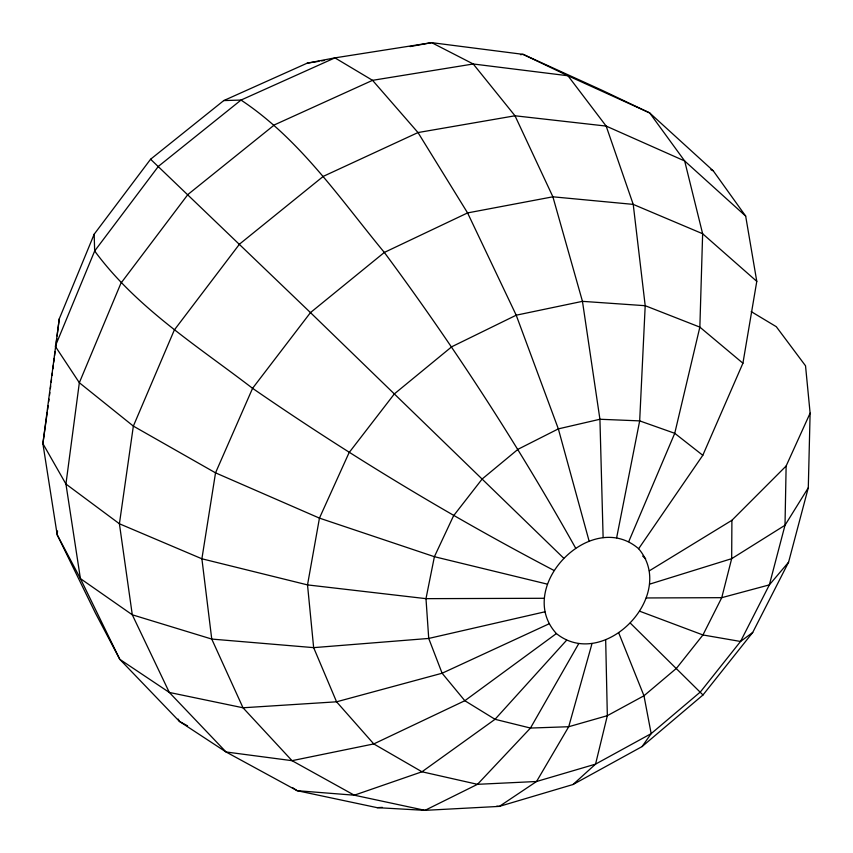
<?xml version="1.0" encoding="UTF-8"?>
<svg xmlns="http://www.w3.org/2000/svg" width="853" height="853" viewBox="0 0 853 853"><rect width="100%" height="100%" fill="white"/><g stroke="black" fill="none" stroke-linecap="round" stroke-linejoin="round"><path stroke-width="1.28" d="M751.194 311.601L776.283 326.688L805.531 365.809L810.115 413.14L786.135 465.994L731.906 520.298L731.671 558.672L721.745 597.676L702.936 634.963L676.472 668.315L643.972 695.771L607.336 715.678L568.716 726.724L530.47 728.057L495.039 719.303L464.832 700.718L442.11 673.23L428.728 638.439L425.988 598.657L434.401 556.7L453.583 515.745L482.19 478.97L518.048 449.264L558.342 428.878L599.926 419.26L639.675 420.881L674.744 433.303L702.797 455.299L638.641 548.735C677.986 595.074 603.913 671.727 556.391 633.566C514.167 587.45 591.257 507.695 638.641 548.735M786.135 465.994L785.005 525.256L769.353 584.881L740.532 641.467L700.377 691.964L651.17 733.633L595.554 764.128L536.558 781.497L477.488 784.323L421.979 771.784L373.774 743.933L336.562 701.806L313.648 647.64L307.517 584.902L319.449 518.123L349.101 452.612L394.417 393.841L451.738 346.766L516.214 315.194L582.46 301.344L645.199 305.705L699.855 327.125L742.92 363.218L702.797 455.299M742.92 363.218L756.782 281.362L745.671 216.086L713.268 170.835L649.655 112.905L602.346 90.418L523.092 54.357L431.671 42.65L334.93 57.865L307.197 63.165L223.763 100.579L150.586 159.244L94.171 234.223L59.262 318.862L42.885 443.613L57.204 534.831L95.472 613.168L119.804 659.348L179.429 721.403L226.056 751.983L297.175 790.699L377.111 807.652L424.986 810.35L499.346 806.394L573.024 784.515L642.064 746.588L702.989 694.971L752.719 632.457L788.577 562.202L808.292 487.767L810.115 413.14M57.514 530.897L57.204 534.831L80.406 578.59L119.804 659.348L169.321 692.444L226.056 751.983L292.035 760.673L373.774 743.933L464.832 700.718L556.391 633.566M48.696 401.784L49.026 399.161M49.538 395.206L49.869 392.572M50.37 388.627L50.711 385.993M51.212 382.048L51.543 379.414M52.044 375.459L52.385 372.836M52.886 368.88L53.387 364.935M53.728 362.301L54.229 358.356M54.56 355.722L55.061 351.767M55.573 347.821L55.903 345.188M56.245 342.554L56.746 338.609M57.076 335.975L59.262 318.862M47.278 412.266L42.885 443.613L65.937 484.035L80.406 578.59L132.29 614.8L211.747 639.068L313.648 647.64L428.728 638.439L544.832 611.825M47.64 409.653L48.194 405.74M616.644 537.774L639.675 420.881L645.199 305.705L633.225 204.389L606.163 126.084L567.959 75.757L523.092 54.357L520.458 54.667M592.035 643.493L568.716 726.724L536.558 781.497L499.346 806.394L496.766 806.181M628.757 541.58L674.744 433.303L699.855 327.125L702.637 233.743L684.66 160.961L649.655 112.905L567.959 75.757L473.234 63.986L372.548 80.331L274.463 124.858L187.916 194.495L120.945 283.185L79.34 382.72L65.937 484.035L119.409 523.774L201.894 558.79L307.517 584.902L425.988 598.657L544.299 598.284M578.697 643.684L530.47 728.057L477.488 784.323L424.986 810.35L354.304 795.199L297.175 790.699L292.814 787.82M808.292 487.767L785.005 525.256L731.671 558.672L649.549 584.177M642.064 746.588L651.17 733.633L643.972 695.771L618.702 632.83M788.577 562.202L769.353 584.881L721.745 597.676L646.233 597.953M566.531 640.315L495.039 719.303L421.979 771.784L354.304 795.199L292.035 760.673L243.009 707.777L211.747 639.068L201.894 558.79L215.532 472.85L252.573 388.318L310.471 312.603L384.33 252.435L467.583 212.919L552.893 196.808L633.225 204.389L702.637 233.743L756.782 281.362M573.024 784.515L595.554 764.128L607.336 715.678L605.673 639.782M752.719 632.457L740.532 641.467L702.936 634.963L639.665 611.206M649.357 570.806L731.906 520.298M548.98 623.863L442.11 673.23L336.562 701.806L243.009 707.777L169.321 692.444L132.29 614.8L119.409 523.774L133.356 426.105L174.332 329.994L239.522 244.118L323.308 176.347L418.002 132.556L515.009 115.784L606.163 126.084L684.66 160.961L745.671 216.086M410.069 46.574L431.671 42.65L473.234 63.986L515.009 115.784L552.893 196.808L582.46 301.344L599.926 419.26L603.124 537.614M307.197 63.165L318.969 61.309M321.592 60.904L324.204 60.488M377.111 807.652L382.411 807.386M223.763 100.579L241.015 100.068L334.93 57.865L372.548 80.331L418.002 132.556L467.583 212.919L516.214 315.194L558.342 428.878L589.135 541.165M547.434 584.166L434.401 556.7L319.449 518.123L215.532 472.85L133.356 426.105L79.34 382.72L55.274 346.275L94.662 250.995L158.402 166.346L241.015 100.068C299.861 139.039 340.038 198.834 384.33 252.435C454.297 346.872 518.304 445.597 575.668 548.18M710.89 169.651L713.268 170.835M554.055 570.476C449.915 516.001 349.303 455.054 252.573 388.318C197.384 345.945 136.459 307.816 94.662 250.995L94.171 234.223M187.543 725.839L179.429 721.403L178.149 719.079M642.672 556.071L645.657 558.715M150.586 159.244L310.471 312.603L563.694 558.182M630.282 623.085L702.989 694.971"/></g></svg>
